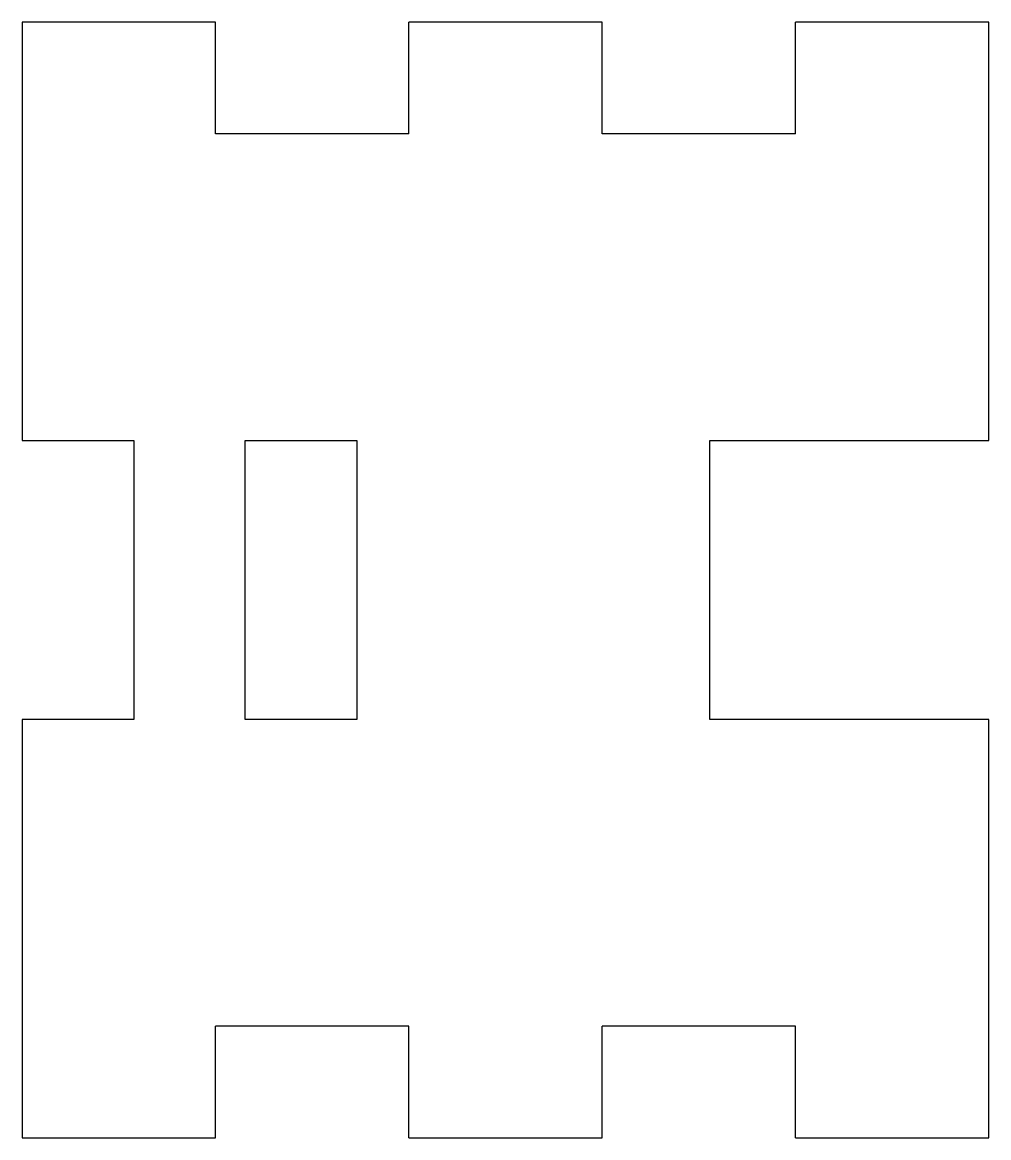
# Model space of a CAD drawing. Header units: millimetres. Extents: x 0 to 26, y -15 to 15.
import ezdxf

# ---------------------------------------------------------------- set-up
doc = ezdxf.new("R2010")
doc.units = ezdxf.units.MM
doc.layers.add('Shape2DView003', color=7, linetype='CONTINUOUS')

msp = doc.modelspace()

# ---------------------------------------------------------------- linework, layer by layer
at = {"layer": 'Shape2DView003'}
for p, q in [((0, 15), (0, 3.75)), ((5.2, 15), (0, 15)), ((5.2, 12), (5.2, 15)), ((10.4, 12), (10.4, 15)), ((15.6, 15), (10.4, 15)), ((15.6, 12), (15.6, 15)), ((20.8, 12), (20.8, 15)), ((26, 15), (20.8, 15)), ((26, 3.75), (26, 15)), ((10.4, 12), (5.2, 12)), ((20.8, 12), (15.6, 12)), ((0, 3.75), (3, 3.75)), ((3, 3.75), (3, -3.75)), ((6, 3.75), (9, 3.75)), ((6, -3.75), (6, 3.75)), ((9, 3.75), (9, -3.75)), ((18.5, 3.75), (26, 3.75)), ((18.5, -3.75), (18.5, 3.75)), ((3, -3.75), (0, -3.75)), ((0, -3.75), (0, -15)), ((9, -3.75), (6, -3.75)), ((26, -3.75), (18.5, -3.75)), ((26, -15), (26, -3.75)), ((5.2, -15), (5.2, -12)), ((10.4, -12), (5.2, -12)), ((10.4, -15), (10.4, -12)), ((20.8, -12), (15.6, -12)), ((15.6, -15), (15.6, -12)), ((20.8, -15), (20.8, -12)), ((0, -15), (5.2, -15)), ((10.4, -15), (15.6, -15)), ((20.8, -15), (26, -15))]:
    msp.add_line(p, q, dxfattribs=at)

doc.saveas('drawing.dxf')
